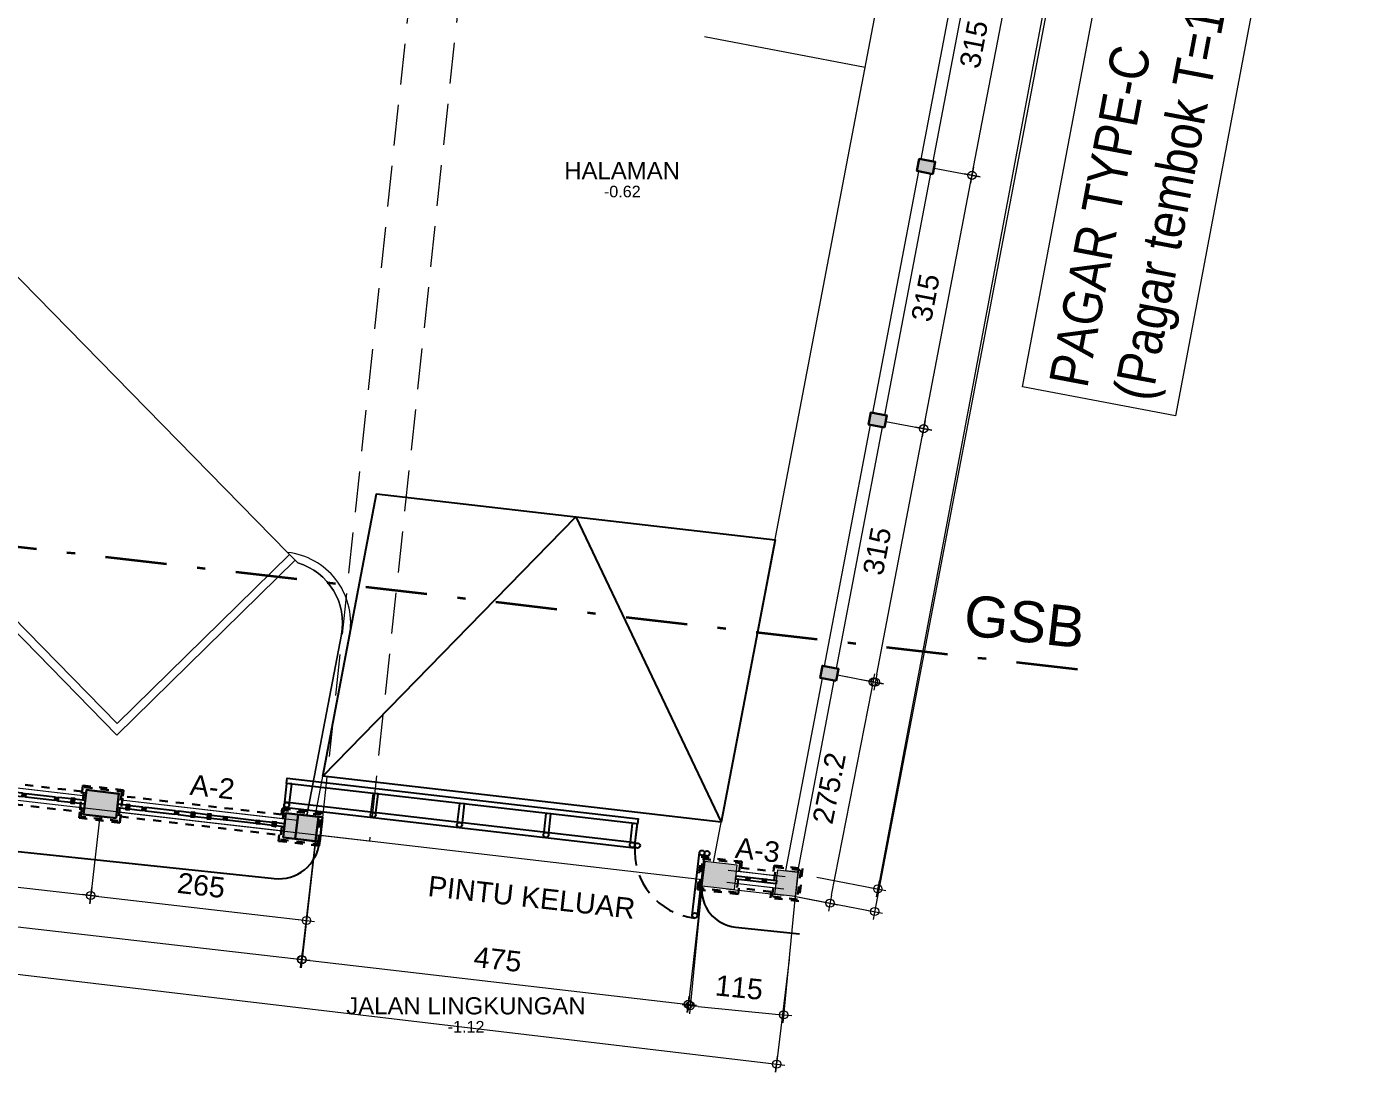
# Model space of a CAD drawing. Header units: millimetres. Extents: x -11 to 1625, y -267 to 195.
# Drawn here: x 757.61 to 773.92, y 60.13 to 72.9 of the extents above; entities that cross this region are included whole.
import ezdxf
from ezdxf.enums import TextEntityAlignment as Align

# ---------------------------------------------------------------- set-up
doc = ezdxf.new("R2010")
doc.units = ezdxf.units.MM
for name, pattern in [('DASHDOT', [1, 0.5, -0.25, 0, -0.25]), ('DASHED2', [0.375, 0.25, -0.125]), ('HIDDEN', [0.375, 0.25, -0.125])]:
    doc.linetypes.add(name, pattern=pattern)
for name, color, linetype, lineweight in [('batas jalan', 3, 'Continuous', 25), ('CONCRETE', 8, 'Continuous', 5), ('DIMENSI', 8, 'Continuous', 9), ('dinding', 5, 'Continuous', 15), ('GSB', 1, 'DASHDOT', 35), ('KOLOM', 1, 'Continuous', 30), ('lan', 7, 'Continuous', 15), ('not', 7, 'Continuous', 20), ('PAGAR', 4, 'Continuous', 18), ('TEXT KETERANGAN', 7, 'Continuous', 9), ('u', 6, 'Continuous', 20)]:
    doc.layers.add(name, color=color, linetype=linetype, lineweight=lineweight)
doc.layers.add('BESI', color=10, linetype='Continuous')
doc.styles.add('ISO', font='arial.ttf', dxfattribs={"width": 0.85})
doc.styles.get("Standard").update_dxf_attribs({"font": 'ARIALUNI.TTF'})
doc.dimstyles.new('SK100', dxfattribs={"dimtxt": 0.25, "dimasz": 0.1, "dimexe": 0.1, "dimexo": 0, "dimgap": 0.15, "dimtad": 1, "dimdec": 0, "dimlfac": 100, "dimzin": 12, "dimdsep": 46, "dimtxsty": 'Standard', "dimblk": 'BULAT', "dimcen": 0.1, "dimclrd": 256, "dimclre": 256, "dimclrt": 256, "dimadec": 0, "dimazin": 3, "dimtfac": 1, "dimtdec": 0, "dimtofl": 0, "dimtmove": 0, "dimatfit": 3, "dimldrblk": 'BULAT', "dimfxl": 0, "dimtolj": 1, "dimtzin": 0, "dimlwd": -1, "dimlwe": -1, "dimarcsym": 0})

# ---------------------------------------------------------------- blocks, each defined once
blk = doc.blocks.new('NOTASI RUANG')
at = {"layer": 'not'}
for height, p in [(0.26, (-0.011, 0.3)), (0.175, (-0.009, -0.017))]:
    blk.add_attdef('RUANG', text='', height=height, dxfattribs=at).set_placement(p, align=Align.MIDDLE_CENTER)
blk = doc.blocks.new('DENAH PAGAR TYPE A1')
at = {"layer": 'CONCRETE'}
for points in [[(-1.95, -0.075), (-1.55, -0.075), (-1.55, 0.225), (-1.95, 0.225)], [(1.55, -0.075), (1.95, -0.075), (1.95, 0.225), (1.55, 0.225)]]:
    blk.add_hatch(color=256, dxfattribs=at).paths.add_polyline_path(points)
at = {"layer": 'BESI'}
for points in [[(-1.42, 0.095), (-1.55, 0.095), (-1.55, 0.055), (-1.42, 0.055)], [(-1.22, 0.095), (-1.38, 0.095), (-1.38, 0.055), (-1.22, 0.055)], [(-0.82, 0.095), (-1.18, 0.095), (-1.18, 0.055), (-0.82, 0.055)], [(-0.62, 0.095), (-0.78, 0.095), (-0.78, 0.055), (-0.62, 0.055)], [(-0.42, 0.095), (-0.58, 0.095), (-0.58, 0.055), (-0.42, 0.055)], [(-0.22, 0.095), (-0.38, 0.095), (-0.38, 0.055), (-0.22, 0.055)], [(0.18, 0.095), (-0.18, 0.095), (-0.18, 0.055), (0.18, 0.055)], [(0.38, 0.095), (0.22, 0.095), (0.22, 0.055), (0.38, 0.055)], [(0.58, 0.095), (0.42, 0.095), (0.42, 0.055), (0.58, 0.055)], [(0.78, 0.095), (0.62, 0.095), (0.62, 0.055), (0.78, 0.055)], [(1.18, 0.095), (0.82, 0.095), (0.82, 0.055), (1.18, 0.055)], [(1.38, 0.095), (1.22, 0.095), (1.22, 0.055), (1.38, 0.055)], [(1.55, 0.095), (1.42, 0.095), (1.42, 0.055), (1.55, 0.055)]]:
    blk.add_lwpolyline(points, close=True, dxfattribs=at)
for points in [[(-1.42, 0.045), (-1.38, 0.045), (-1.38, 0.105), (-1.42, 0.105), (-1.42, 0.045), (-1.38, 0.105), (-1.42, 0.105), (-1.38, 0.045)], [(-1.22, 0.095), (-1.18, 0.095), (-1.18, 0.055), (-1.22, 0.055), (-1.22, 0.095), (-1.18, 0.055), (-1.18, 0.095), (-1.22, 0.055)], [(-0.82, 0.095), (-0.78, 0.095), (-0.78, 0.055), (-0.82, 0.055), (-0.82, 0.095), (-0.78, 0.055), (-0.78, 0.095), (-0.82, 0.055)], [(-0.62, 0.045), (-0.58, 0.045), (-0.58, 0.105), (-0.62, 0.105), (-0.62, 0.045), (-0.58, 0.105), (-0.62, 0.105), (-0.58, 0.045)], [(-0.42, 0.045), (-0.38, 0.045), (-0.38, 0.105), (-0.42, 0.105), (-0.42, 0.045), (-0.38, 0.105), (-0.42, 0.105), (-0.38, 0.045)], [(-0.22, 0.095), (-0.18, 0.095), (-0.18, 0.055), (-0.22, 0.055), (-0.22, 0.095), (-0.18, 0.055), (-0.18, 0.095), (-0.22, 0.055)], [(0.18, 0.095), (0.22, 0.095), (0.22, 0.055), (0.18, 0.055), (0.18, 0.095), (0.22, 0.055), (0.22, 0.095), (0.18, 0.055)], [(0.38, 0.045), (0.42, 0.045), (0.42, 0.105), (0.38, 0.105), (0.38, 0.045), (0.42, 0.105), (0.38, 0.105), (0.42, 0.045)], [(0.58, 0.045), (0.62, 0.045), (0.62, 0.105), (0.58, 0.105), (0.58, 0.045), (0.62, 0.105), (0.58, 0.105), (0.62, 0.045)], [(0.78, 0.095), (0.82, 0.095), (0.82, 0.055), (0.78, 0.055), (0.78, 0.095), (0.82, 0.055), (0.82, 0.095), (0.78, 0.055)], [(1.18, 0.095), (1.22, 0.095), (1.22, 0.055), (1.18, 0.055), (1.18, 0.095), (1.22, 0.055), (1.22, 0.095), (1.18, 0.055)], [(1.38, 0.045), (1.42, 0.045), (1.42, 0.105), (1.38, 0.105), (1.38, 0.045), (1.42, 0.105), (1.38, 0.105), (1.42, 0.045)]]:
    blk.add_lwpolyline(points, dxfattribs=at)
at = {"layer": 'dinding'}
for points in [[(-1.95, -0.075), (-1.55, -0.075), (-1.55, 0.225), (-1.95, 0.225)], [(1.55, -0.075), (1.95, -0.075), (1.95, 0.225), (1.55, 0.225)]]:
    blk.add_lwpolyline(points, close=True, dxfattribs=at)
at = {"layer": 'KOLOM', "linetype": 'DASHED2', "ltscale": 0.25}
for points in [[(1.5, -0.05), (1.5, -0.125), (2, -0.125), (2, 0.275), (1.5, 0.275), (1.5, 0.2), (-1.5, 0.2), (-1.5, 0.275), (-2, 0.275), (-2, -0.125), (-1.5, -0.125), (-1.5, -0.05), (1.5, -0.05)], [(-1.52, -0.105), (-1.98, -0.105), (-1.98, 0.255), (-1.52, 0.255)], [(1.98, -0.105), (1.52, -0.105), (1.52, 0.255), (1.98, 0.255)]]:
    blk.add_lwpolyline(points, close=True, dxfattribs=at)
at = {"layer": 'PAGAR'}
for p, q in [((1.55, 0.15), (-1.55, 0.15)), ((1.55, 0), (-1.55, 0))]:
    blk.add_line(p, q, dxfattribs=at)
blk = doc.blocks.new('DENAH PAGAR TYPEA2')
h = blk.add_hatch(color=256)
h.paths.add_polyline_path([(-1.026, -0.025), (-1.426, -0.025), (-1.426, 0.275), (-1.026, 0.275)], flags=17)
h.paths.add_polyline_path([(-1.426, -0.025), (-1.026, -0.025), (-1.026, 0.275), (-1.426, 0.275)])
at = {"layer": 'CONCRETE'}
for points in [[(-1.026, -0.025), (-1.426, -0.025), (-1.426, 0.275), (-1.026, 0.275)], [(1.026, -0.025), (1.426, -0.025), (1.426, 0.275), (1.026, 0.275)]]:
    blk.add_hatch(color=256, dxfattribs=at).paths.add_polyline_path(points)
at = {"layer": 'BESI'}
for points in [[(-0.92, 0.145), (-1.026, 0.145), (-1.026, 0.105), (-0.92, 0.105)], [(-0.72, 0.145), (-0.88, 0.145), (-0.88, 0.105), (-0.72, 0.105)], [(-0.32, 0.145), (-0.68, 0.145), (-0.68, 0.105), (-0.32, 0.105)], [(-0.12, 0.145), (-0.28, 0.145), (-0.28, 0.105), (-0.12, 0.105)], [(0.08, 0.145), (-0.08, 0.145), (-0.08, 0.105), (0.08, 0.105)], [(0.12, 0.145), (0.28, 0.145), (0.28, 0.105), (0.12, 0.105)], [(0.32, 0.145), (0.68, 0.145), (0.68, 0.105), (0.32, 0.105)], [(0.72, 0.145), (0.88, 0.145), (0.88, 0.105), (0.72, 0.105)], [(0.92, 0.145), (1.026, 0.145), (1.026, 0.105), (0.92, 0.105)]]:
    blk.add_lwpolyline(points, close=True, dxfattribs=at)
for points in [[(-0.92, 0.095), (-0.88, 0.095), (-0.88, 0.155), (-0.92, 0.155), (-0.92, 0.095), (-0.88, 0.155), (-0.92, 0.155), (-0.88, 0.095)], [(-0.72, 0.145), (-0.68, 0.145), (-0.68, 0.105), (-0.72, 0.105), (-0.72, 0.145), (-0.68, 0.105), (-0.68, 0.145), (-0.72, 0.105)], [(-0.72, 0.145), (-0.68, 0.145), (-0.68, 0.105), (-0.72, 0.105), (-0.72, 0.145), (-0.68, 0.105), (-0.68, 0.145), (-0.72, 0.105)], [(-0.32, 0.145), (-0.28, 0.145), (-0.28, 0.105), (-0.32, 0.105), (-0.32, 0.145), (-0.28, 0.105), (-0.28, 0.145), (-0.32, 0.105)], [(-0.32, 0.145), (-0.28, 0.145), (-0.28, 0.105), (-0.32, 0.105), (-0.32, 0.145), (-0.28, 0.105), (-0.28, 0.145), (-0.32, 0.105)], [(-0.12, 0.095), (-0.08, 0.095), (-0.08, 0.155), (-0.12, 0.155), (-0.12, 0.095), (-0.08, 0.155), (-0.12, 0.155), (-0.08, 0.095)], [(0.08, 0.095), (0.12, 0.095), (0.12, 0.155), (0.08, 0.155), (0.08, 0.095), (0.12, 0.155), (0.08, 0.155), (0.12, 0.095)], [(0.28, 0.145), (0.32, 0.145), (0.32, 0.105), (0.28, 0.105), (0.28, 0.145), (0.32, 0.105), (0.32, 0.145), (0.28, 0.105)], [(0.28, 0.145), (0.32, 0.145), (0.32, 0.105), (0.28, 0.105), (0.28, 0.145), (0.32, 0.105), (0.32, 0.145), (0.28, 0.105)], [(0.72, 0.145), (0.68, 0.145), (0.68, 0.105), (0.72, 0.105), (0.72, 0.145), (0.68, 0.105), (0.68, 0.145), (0.72, 0.105)], [(0.72, 0.145), (0.68, 0.145), (0.68, 0.105), (0.72, 0.105), (0.72, 0.145), (0.68, 0.105), (0.68, 0.145), (0.72, 0.105)], [(0.92, 0.095), (0.88, 0.095), (0.88, 0.155), (0.92, 0.155), (0.92, 0.095), (0.88, 0.155), (0.92, 0.155), (0.88, 0.095)]]:
    blk.add_lwpolyline(points, dxfattribs=at)
at = {"layer": 'dinding'}
for points in [[(-1.426, -0.025), (-1.026, -0.025), (-1.026, 0.275), (-1.426, 0.275)], [(1.426, -0.025), (1.026, -0.025), (1.026, 0.275), (1.426, 0.275)]]:
    blk.add_lwpolyline(points, close=True, dxfattribs=at)
at = {"layer": 'KOLOM', "linetype": 'DASHED2', "ltscale": 0.25}
blk.add_lwpolyline([(-0.976, 0.25), (-0.976, 0.325), (-1.476, 0.325), (-1.476, -0.075), (-0.976, -0.075), (-0.976, 0), (0.976, 0), (0.976, -0.075), (1.476, -0.075), (1.476, 0.325), (0.976, 0.325), (0.976, 0.25), (-0.976, 0.25)], dxfattribs=at)
for points in [[(-0.996, -0.055), (-1.456, -0.055), (-1.456, 0.305), (-0.996, 0.305)], [(0.996, -0.055), (1.456, -0.055), (1.456, 0.305), (0.996, 0.305)]]:
    blk.add_lwpolyline(points, close=True, dxfattribs=at)
at = {"layer": 'KOLOM'}
for points in [[(-1.026, -0.025), (-1.426, -0.025), (-1.426, 0.275), (-1.026, 0.275)], [(1.026, -0.025), (1.426, -0.025), (1.426, 0.275), (1.026, 0.275)]]:
    blk.add_lwpolyline(points, close=True, dxfattribs=at)
at = {"layer": 'lan'}
blk.add_line((1.476, -0.08), (1.476, -0.075), dxfattribs=at)
at = {"layer": 'PAGAR'}
for p, q in [((1.026, 0.2), (-1.026, 0.2)), ((1.026, 0.05), (-1.026, 0.05))]:
    blk.add_line(p, q, dxfattribs=at)
blk = doc.blocks.new('BULAT')
for p, q in [((-1, 0), (1, 0)), ((0, -1), (0, 1))]:
    blk.add_line(p, q)
blk.add_circle((0, 0), 0.5)
blk = doc.blocks.new('*D607')
at = {"layer": 'Defpoints', "color": 0}
for p in [(755.024, 63.662), (758.501, 63.261), (758.389, 62.293)]:
    blk.add_point(p, dxfattribs=at)
at = {"layer": 'u'}
for p, q in [((755.024, 63.662), (754.9, 62.595)), ((758.501, 63.261), (758.377, 62.193)), ((755.011, 62.683), (758.289, 62.304))]:
    blk.add_line(p, q, dxfattribs=at)
at = {"layer": 'u', "xscale": 0.1, "yscale": 0.1, "zscale": 0.1}
for p, rotation in [((754.912, 62.694), 173.4063570292633), ((758.389, 62.293), 353.4063570292634)]:
    blk.add_blockref('BULAT', p, dxfattribs=dict(at, rotation=rotation))
at = {"layer": 'u', "insert": (756.682, 62.769), "char_height": 0.25, "attachment_point": 5, "rotation": 353.4064}
blk.add_mtext('\\A1;350', dxfattribs=at)
blk = doc.blocks.new('*D608')
at = {"layer": 'Defpoints', "color": 0}
for p in [(758.501, 63.261), (761.136, 62.956), (761.024, 61.988)]:
    blk.add_point(p, dxfattribs=at)
at = {"layer": 'u'}
for p, q in [((758.501, 63.261), (758.377, 62.193)), ((761.136, 62.956), (761.012, 61.889)), ((758.488, 62.281), (760.924, 61.999))]:
    blk.add_line(p, q, dxfattribs=at)
at = {"layer": 'u', "xscale": 0.1, "yscale": 0.1, "zscale": 0.1}
for p, rotation in [((758.389, 62.293), 173.4063570294778), ((761.024, 61.988), 353.4063570294778)]:
    blk.add_blockref('BULAT', p, dxfattribs=dict(at, rotation=rotation))
at = {"layer": 'u', "insert": (759.738, 62.416), "char_height": 0.25, "attachment_point": 5, "rotation": 353.4064}
blk.add_mtext('\\A1;265', dxfattribs=at)
blk = doc.blocks.new('*D609')
at = {"layer": 'Defpoints', "color": 0}
for p in [(738.481, 65.575), (761.131, 62.957), (760.964, 61.511)]:
    blk.add_point(p, dxfattribs=at)
at = {"layer": 'u'}
for p, q in [((738.481, 65.575), (738.303, 64.029)), ((738.413, 64.117), (760.864, 61.522)), ((761.131, 62.957), (760.952, 61.412))]:
    blk.add_line(p, q, dxfattribs=at)
at = {"layer": 'u', "xscale": 0.1, "yscale": 0.1, "zscale": 0.1}
for p, rotation in [((738.314, 64.128), 173.4084176327862), ((760.964, 61.511), 353.4084176327862)]:
    blk.add_blockref('BULAT', p, dxfattribs=dict(at, rotation=rotation))
at = {"layer": 'u', "insert": (749.671, 63.095), "char_height": 0.25, "attachment_point": 5, "rotation": 353.4084}
blk.add_mtext('\\A1;2280', dxfattribs=at)
blk = doc.blocks.new('denah pagar a3')
at = {"layer": 'CONCRETE'}
for points in [[(-0.649, -0.025), (-0.249, -0.025), (-0.249, 0.275), (-0.649, 0.275)], [(0.249, 0.275), (0.497, 0.275), (0.498, -0.025), (0.249, -0.025)]]:
    blk.add_hatch(color=256, dxfattribs=at).paths.add_polyline_path(points)
at = {"layer": 'BESI'}
for points in [[(-0.249, 0.145), (0.249, 0.145), (0.249, 0.105), (-0.249, 0.105), (-0.249, 0.145)], [(-0.12, 0.145), (-0.08, 0.145), (-0.08, 0.105), (-0.12, 0.105), (-0.12, 0.145), (-0.08, 0.105), (-0.08, 0.145), (-0.12, 0.105)], [(0.08, 0.145), (0.12, 0.145), (0.12, 0.105), (0.08, 0.105), (0.08, 0.145), (0.12, 0.105), (0.12, 0.145), (0.08, 0.105)]]:
    blk.add_lwpolyline(points, dxfattribs=at)
at = {"layer": 'dinding'}
blk.add_lwpolyline([(-0.649, -0.025), (-0.249, -0.025), (-0.249, 0.275), (-0.649, 0.275)], close=True, dxfattribs=at)
blk.add_lwpolyline([(0.249, 0.275), (0.497, 0.275), (0.498, -0.025), (0.249, -0.025), (0.249, 0.275)], dxfattribs=at)
at = {"layer": 'KOLOM', "linetype": 'DASHED2', "ltscale": 0.25}
blk.add_lwpolyline([(0.199, 0.25), (0.199, 0.325), (0.547, 0.325), (0.548, -0.075), (0.199, -0.075), (0.199, 0), (-0.199, 0), (-0.199, -0.075), (-0.699, -0.075), (-0.699, 0.325), (-0.199, 0.325), (-0.199, 0.25), (0.199, 0.25)], dxfattribs=at)
for points in [[(-0.219, -0.055), (-0.679, -0.055), (-0.679, 0.305), (-0.219, 0.305)], [(0.219, 0.305), (0.527, 0.305), (0.528, -0.055), (0.219, -0.055)]]:
    blk.add_lwpolyline(points, close=True, dxfattribs=at)
at = {"layer": 'PAGAR'}
for p, q in [((0.249, 0.2), (-0.249, 0.2)), ((0.249, 0.05), (-0.249, 0.05))]:
    blk.add_line(p, q, dxfattribs=at)
blk = doc.blocks.new('PAGAR TYPE B')
at = {"layer": 'CONCRETE'}
for points in [[(-1.5, 0.175), (-1.65, 0.175), (-1.65, -0.025), (-1.5, -0.025)], [(1.65, 0.175), (1.5, 0.175), (1.5, -0.025), (1.65, -0.025)]]:
    blk.add_hatch(color=256, dxfattribs=at).paths.add_polyline_path(points)
at = {"layer": 'dinding'}
for points in [[(-1.5, 0.15), (1.5, 0.15)], [(-1.5, 0), (1.5, 0)]]:
    blk.add_lwpolyline(points, dxfattribs=at)
at = {"layer": 'KOLOM'}
for points in [[(-1.65, -0.025), (-1.5, -0.025), (-1.5, 0.175), (-1.65, 0.175)], [(1.5, -0.025), (1.65, -0.025), (1.65, 0.175), (1.5, 0.175)]]:
    blk.add_lwpolyline(points, close=True, dxfattribs=at)
blk = doc.blocks.new('*D877')
at = {"layer": 'Defpoints', "color": 0}
for p in [(767.509, 64.986), (767.947, 64.9), (766.979, 62.285)]:
    blk.add_point(p, dxfattribs=at)
at = {"layer": 'u'}
for p, q in [((767.509, 64.986), (768.045, 64.881)), ((767.436, 62.298), (767.927, 64.802)), ((766.979, 62.285), (767.515, 62.18))]:
    blk.add_line(p, q, dxfattribs=at)
at = {"layer": 'u', "xscale": 0.1, "yscale": 0.1, "zscale": 0.1}
for p, rotation in [((767.947, 64.9), 78.90219929138871), ((767.417, 62.199), 258.9021992913887)]:
    blk.add_blockref('BULAT', p, dxfattribs=dict(at, rotation=rotation))
at = {"layer": 'u', "insert": (767.409, 63.603), "char_height": 0.25, "attachment_point": 5, "rotation": 78.9022}
blk.add_mtext('\\A1;275.2', dxfattribs=at)
blk = doc.blocks.new('*D878')
at = {"layer": 'Defpoints', "color": 0}
for p in [(768.099, 68.08), (768.562, 67.992), (767.509, 64.986)]:
    blk.add_point(p, dxfattribs=at)
at = {"layer": 'u'}
for p, q in [((768.099, 68.08), (768.661, 67.973)), ((767.991, 64.996), (768.544, 67.894)), ((767.509, 64.986), (768.07, 64.879))]:
    blk.add_line(p, q, dxfattribs=at)
at = {"layer": 'u', "xscale": 0.1, "yscale": 0.1, "zscale": 0.1}
for p, rotation in [((768.562, 67.992), 79.19567955118352), ((767.972, 64.898), 259.1956795511835)]:
    blk.add_blockref('BULAT', p, dxfattribs=dict(at, rotation=rotation))
at = {"layer": 'u', "insert": (767.994, 66.497), "char_height": 0.25, "attachment_point": 5, "rotation": 79.1957}
blk.add_mtext('\\A1;315', dxfattribs=at)
blk = doc.blocks.new('*D879')
at = {"layer": 'Defpoints', "color": 0}
for p in [(768.69, 71.174), (769.153, 71.086), (768.099, 68.08)]:
    blk.add_point(p, dxfattribs=at)
at = {"layer": 'u'}
for p, q in [((768.69, 71.174), (769.251, 71.067)), ((768.581, 68.09), (769.134, 70.988)), ((768.099, 68.08), (768.661, 67.973))]:
    blk.add_line(p, q, dxfattribs=at)
at = {"layer": 'u', "xscale": 0.1, "yscale": 0.1, "zscale": 0.1}
for p, rotation in [((769.153, 71.086), 79.19567955118347), ((768.562, 67.992), 259.1956795511834)]:
    blk.add_blockref('BULAT', p, dxfattribs=dict(at, rotation=rotation))
at = {"layer": 'u', "insert": (768.585, 69.591), "char_height": 0.25, "attachment_point": 5, "rotation": 79.1957}
blk.add_mtext('\\A1;315', dxfattribs=at)
blk = doc.blocks.new('*D880')
at = {"layer": 'Defpoints', "color": 0}
for p in [(769.28, 74.269), (769.743, 74.18), (768.69, 71.174)]:
    blk.add_point(p, dxfattribs=at)
at = {"layer": 'u'}
for p, q in [((769.28, 74.269), (769.841, 74.162)), ((769.172, 71.184), (769.725, 74.082)), ((768.69, 71.174), (769.251, 71.067))]:
    blk.add_line(p, q, dxfattribs=at)
at = {"layer": 'u', "xscale": 0.1, "yscale": 0.1, "zscale": 0.1}
for p, rotation in [((769.743, 74.18), 79.19567955118356), ((769.153, 71.086), 259.1956795511836)]:
    blk.add_blockref('BULAT', p, dxfattribs=dict(at, rotation=rotation))
at = {"layer": 'u', "insert": (769.175, 72.685), "char_height": 0.25, "attachment_point": 5, "rotation": 79.1957}
blk.add_mtext('\\A1;315', dxfattribs=at)
blk = doc.blocks.new('*D886')
at = {"layer": 'Defpoints', "color": 0}
for p in [(772.266, 89.962), (766.979, 62.285), (767.963, 62.097)]:
    blk.add_point(p, dxfattribs=at)
at = {"layer": 'u'}
for p, q in [((772.266, 89.962), (773.348, 89.755)), ((773.231, 89.676), (767.982, 62.196)), ((766.979, 62.285), (768.061, 62.079))]:
    blk.add_line(p, q, dxfattribs=at)
at = {"layer": 'u', "xscale": 0.1, "yscale": 0.1, "zscale": 0.1}
for p, rotation in [((773.25, 89.774), 79.18579222324362), ((767.963, 62.097), 259.1857922232437)]:
    blk.add_blockref('BULAT', p, dxfattribs=dict(at, rotation=rotation))
at = {"layer": 'u', "insert": (770.334, 75.988), "char_height": 0.25, "attachment_point": 5, "rotation": 79.1858}
blk.add_mtext('\\A1;2817.7', dxfattribs=at)
blk = doc.blocks.new('*D898')
at = {"layer": 'Defpoints', "color": 0}
for p in [(765.853, 62.403), (766.994, 62.29), (766.851, 60.836)]:
    blk.add_point(p, dxfattribs=at)
at = {"layer": 'u'}
for p, q in [((765.853, 62.403), (765.7, 60.849)), ((766.994, 62.29), (766.841, 60.737)), ((765.809, 60.939), (766.751, 60.846))]:
    blk.add_line(p, q, dxfattribs=at)
at = {"layer": 'u', "xscale": 0.1, "yscale": 0.1, "zscale": 0.1}
for p, rotation in [((765.71, 60.949), 174.3611965901366), ((766.851, 60.836), 354.3611965901366)]:
    blk.add_blockref('BULAT', p, dxfattribs=dict(at, rotation=rotation))
at = {"layer": 'u', "insert": (766.308, 61.169), "char_height": 0.25, "attachment_point": 5, "rotation": 354.3612}
blk.add_mtext('\\A1;115', dxfattribs=at)
blk = doc.blocks.new('*D899')
at = {"layer": 'Defpoints', "color": 0}
for p in [(761.136, 62.956), (765.854, 62.411), (765.687, 60.965)]:
    blk.add_point(p, dxfattribs=at)
at = {"layer": 'u'}
for p, q in [((761.136, 62.956), (760.957, 61.411)), ((765.854, 62.411), (765.676, 60.866)), ((761.068, 61.499), (765.588, 60.976))]:
    blk.add_line(p, q, dxfattribs=at)
at = {"layer": 'u', "xscale": 0.1, "yscale": 0.1, "zscale": 0.1}
for p, rotation in [((760.969, 61.51), 173.4063570292602), ((765.687, 60.965), 353.4063570292602)]:
    blk.add_blockref('BULAT', p, dxfattribs=dict(at, rotation=rotation))
at = {"layer": 'u', "insert": (763.36, 61.513), "char_height": 0.25, "attachment_point": 5, "rotation": 353.4064}
blk.add_mtext('\\A1;475', dxfattribs=at)
blk = doc.blocks.new('PINTU GERBANG2')
for points in [[(-0.011, 5.135), (-0.008, 5.135), (-0.008, 0.822), (-0.011, 0.822)], [(0.055, 5.135), (-0.008, 5.135), (-0.008, 0.822), (0.055, 0.822)], [(0.286, 5.135), (0.055, 5.135), (0.055, 5.072), (0.286, 5.072)], [(0.286, 5.135), (0.349, 5.135), (0.349, 0.822), (0.286, 0.822)], [(0.286, 4.072), (0.055, 4.072), (0.055, 4.01), (0.286, 4.01)], [(0.286, 3.01), (0.055, 3.01), (0.055, 2.947), (0.286, 2.947)], [(0.286, 1.947), (0.055, 1.947), (0.055, 1.885), (0.286, 1.885)], [(0.286, 0.885), (0.055, 0.885), (0.055, 0.822), (0.286, 0.822)]]:
    blk.add_lwpolyline(points, close=True)
for points in [[(0.024, 0.822), (0.298, 0.822)], [(-0.749, 0.028), (0.025, 0.028)], [(0.025, -0.034), (-0.749, -0.034)]]:
    blk.add_lwpolyline(points)
for centre in [(0.024, 5.104), (0.024, 4.041), (0.024, 2.979), (0.024, 1.916), (0.024, 0.854), (0.024, 0.791), (-0.744, -0.003), (0.025, -0.003), (0.025, -0.065)]:
    blk.add_circle(centre, 0.0313)
at = {"linetype": 'DASHED2'}
blk.add_arc((0.051, -0.003), 0.826, 91.7603, 180, dxfattribs=at)
blk = doc.blocks.new('*D3006')
at = {"layer": 'Defpoints', "color": 0}
for p in [(732.56, 65.583), (766.918, 61.513), (766.766, 60.234)]:
    blk.add_point(p, dxfattribs=at)
at = {"layer": 'u'}
for p, q in [((732.56, 65.583), (732.397, 64.204)), ((732.508, 64.292), (766.667, 60.246)), ((766.918, 61.513), (766.754, 60.135))]:
    blk.add_line(p, q, dxfattribs=at)
at = {"layer": 'u', "xscale": 0.1, "yscale": 0.1, "zscale": 0.1}
for p, rotation in [((732.409, 64.304), 173.2451053639517), ((766.766, 60.234), 353.2451053639516)]:
    blk.add_blockref('BULAT', p, dxfattribs=dict(at, rotation=rotation))
at = {"layer": 'u', "insert": (749.62, 62.545), "char_height": 0.25, "attachment_point": 5, "rotation": 353.2451}
blk.add_mtext('\\A1;3460', dxfattribs=at)
blk = doc.blocks.new('*D3315')
at = {"layer": 'Defpoints', "color": 0}
for p in [(772.421, 89.934), (767.256, 62.515), (768.002, 62.374)]:
    blk.add_point(p, dxfattribs=at)
at = {"layer": 'u'}
for p, q in [((772.421, 89.934), (773.265, 89.775)), ((773.149, 89.695), (768.021, 62.472)), ((767.256, 62.515), (768.1, 62.355))]:
    blk.add_line(p, q, dxfattribs=at)
at = {"layer": 'u', "xscale": 0.1, "yscale": 0.1, "zscale": 0.1}
for p, rotation in [((773.167, 89.793), 79.33193220774305), ((768.002, 62.374), 259.331932207743)]:
    blk.add_blockref('BULAT', p, dxfattribs=dict(at, rotation=rotation))
at = {"layer": 'u', "insert": (770.312, 76.135), "char_height": 0.25, "attachment_point": 5, "rotation": 79.3319}
blk.add_mtext('\\A1;2790', dxfattribs=at)

msp = doc.modelspace()

# ---------------------------------------------------------------- linework, layer by layer
msp.add_lwpolyline([(761.2228844, 63.7511928), (761.8807539, 67.1984535), (766.7480741, 66.6358326), (766.0902045, 63.1885719), (761.2228844, 63.7511928), (764.314414, 66.917143), (766.0902045, 63.1885719)])
at = {"layer": 'batas jalan'}
for p, q in [((739.0921157, 64.767302), (760.6291509, 62.499959)), ((766.2619405, 61.9069588), (767.0474828, 61.8242597))]:
    msp.add_line(p, q, dxfattribs=at)
for centre, radius, start, end in [((760.6821284, 63.0031817), 0.5060037, 263.99023981, 353.40635703), ((766.3099034, 62.3625494), 0.4581083, 173.99027013, 263.99023981)]:
    msp.add_arc(centre, radius, start, end, dxfattribs=at)
at = {"layer": 'dinding'}
msp.add_lwpolyline([(766.8751402, 62.5993765), (767.0245513, 62.5821059), (767.4701756, 64.9171934), (767.3228346, 64.9453117), (766.8751402, 62.5993765)], dxfattribs=at)
at = {"layer": 'GSB', "ltscale": 1.5}
msp.add_line((770.4412839, 65.0512716), (729.5965691, 69.7725739), dxfattribs=at)
at = {"layer": 'KOLOM'}
msp.add_lwpolyline([(760.8873616, 62.9846495), (761.1853773, 62.9502015), (761.2198253, 63.2482171), (760.9218097, 63.2826652)], close=True, dxfattribs=at)
msp.add_lwpolyline([(760.8873616, 62.9846495), (761.1853773, 62.9502015), (761.2198253, 63.2482171), (760.9218097, 63.2826652)], close=True, dxfattribs=at)
at = {"layer": 'lan', "linetype": 'HIDDEN', "ltscale": 2}
for p, q in [((762.3042634, 73.4371547), (761.1972558, 63.0243278)), ((762.9087574, 73.4476227), (761.7933121, 62.9554287))]:
    msp.add_line(p, q, dxfattribs=at)
at = {"layer": 'lan'}
for p, q in [((765.8847231, 72.7810472), (767.8492693, 72.4061364)), ((757.3539091, 69.9931808), (760.793858, 66.4812002)), ((756.1163739, 66.8978841), (758.7087043, 64.2512708)), ((756.1178391, 67.0392978), (758.7101696, 64.3926846)), ((758.7101696, 64.3926846), (760.817635, 66.4569253)), ((760.793858, 66.4812002), (760.9193422, 66.3530883)), ((760.8359158, 66.4744984), (760.793858, 66.4812002)), ((758.7087043, 64.2512708), (760.8876092, 66.3854858)), ((761.0292956, 63.2702407), (761.4505833, 65.4778038)), ((761.128903, 63.258727), (761.5488106, 65.4590583)), ((766.1523048, 62.3760668), (766.8449861, 62.2959987))]:
    msp.add_line(p, q, dxfattribs=at)
msp.add_lwpolyline([(756.1163739, 66.8978841), (758.7087043, 64.2512708), (760.8876092, 66.3854858), (760.9193422, 66.3530883, -0.3844585165), (761.4505833, 65.4778038), (761.0292956, 63.2702407), (760.9218097, 63.2826652), (760.9131977, 63.2081613), (758.7250609, 63.4610913), (758.733673, 63.5355952), (758.3363188, 63.581526), (758.3277067, 63.5070221), (755.2482116, 63.8629856)], format="xyb", dxfattribs=at)
for radius, end in [(0.8642069, 80.94625079), (0.7642069, 73.31440342)]:
    msp.add_arc((760.6999234, 65.6210585), radius, 349.19567955, end, dxfattribs=at)
at = {"layer": 'PAGAR'}
for p, q in [((765.9962231, 62.6961061), (770.8174281, 87.9593976)), ((760.8959736, 63.0591534), (758.2111441, 63.3694969)), ((760.8959736, 63.0591534), (758.2111441, 63.3694969)), ((761.787332, 62.95612), (758.7078369, 63.3120835)), ((765.8602126, 62.4853296), (761.1939893, 63.0247054)), ((765.8602126, 62.4853296), (761.1939893, 63.0247054)), ((766.8708221, 62.5195104), (766.1754523, 62.5998893)), ((766.8535981, 62.3705026), (766.1582282, 62.4508815)), ((766.7883783, 62.3780415), (766.1582282, 62.4508815))]:
    msp.add_line(p, q, dxfattribs=at)
at = {"layer": 'TEXT KETERANGAN', "color": 6}
msp.add_lwpolyline([(769.7680567, 68.5012358), (772.051244, 80.584043), (773.9192404, 80.2310633), (771.6360532, 68.1482561)], close=True, dxfattribs=at)
at = {"layer": 'u'}
for points in [[(766.7801192, 62.6054943), (767.0272995, 62.5769224), (766.9931533, 62.2788718), (766.7456712, 62.3074787), (766.7801192, 62.6054943)], [(767.0330409, 62.6265917), (767.0272995, 62.5769224), (766.9871101, 62.2292374)]]:
    msp.add_lwpolyline(points, dxfattribs=at)

# ---------------------------------------------------------------- block references
ref = msp.add_blockref('NOTASI RUANG', (764.8879715, 70.901333), dxfattribs=dict(xscale=0.8052727450567742, yscale=0.8052727450567742, zscale=0.8052727450567742))
ref.add_attrib('RUANG', '-0.62', dxfattribs={"layer": 'not', "height": 0.14107162}).set_placement((764.8809909, 70.8874342), align=Align.MIDDLE_CENTER)
ref.add_attrib('RUANG', 'HALAMAN', dxfattribs={"layer": 'not', "height": 0.20923685}).set_placement((764.8789741, 71.1427437), align=Align.MIDDLE_CENTER)
for name, p, rotation in [('DENAH PAGAR TYPE A1', (756.7707352, 63.535996), 353.4063570292613), ('DENAH PAGAR TYPEA2', (759.72166, 63.1445612), 353.4063570293707), ('denah pagar a3', (766.5015397, 62.3608647), 353.4063570292599)]:
    msp.add_blockref(name, p, dxfattribs=dict(rotation=rotation))
ref = msp.add_blockref('NOTASI RUANG', (762.9800953, 60.7047118), dxfattribs=dict(xscale=0.8052727450567742, yscale=0.8052727450567742, zscale=0.8052727450567742))
ref.add_attrib('RUANG', '-1.12', dxfattribs={"layer": 'not', "height": 0.14107162}).set_placement((762.9731146, 60.690813), align=Align.MIDDLE_CENTER)
ref.add_attrib('RUANG', 'JALAN LINGKUNGAN', dxfattribs={"layer": 'not', "height": 0.20923685}).set_placement((762.9710979, 60.9461225), align=Align.MIDDLE_CENTER)
at = {"layer": 'BESI', "rotation": 83.40635701652013}
msp.add_blockref('PINTU GERBANG2', (765.8495692, 62.7879841), dxfattribs=at)
at = {"layer": 'DIMENSI', "rotation": 79.19567955121076}
for p in [(768.9604459, 72.7262647), (768.3699614, 69.6321044), (767.7794769, 66.537944)]:
    msp.add_blockref('PAGAR TYPE B', p, dxfattribs=at)

# ---------------------------------------------------------------- texts
at = {"layer": 'not', "attachment_point": 1}
for s, width, insert, char_height, rotation in [('\\pi1.9254;GSB', 5.253610777, (767.1766857, 66.1897739), 0.5, 353.50149442), ('\\pi0.95683;A-2', 2.439246343, (758.6674836, 63.8780443), 0.25, 353.66668956), ('\\pi0.95538;A-3', 2.439246343, (765.3281571, 63.108127), 0.25, 353.66668956), ('\\pi0.019605;PINTU KELUAR', 2.550634905, (762.5052979, 62.5377858), 0.25, 353.66668956)]:
    msp.add_mtext_dynamic_manual_height_columns(s, width=width, gutter_width=12.5, heights=[0], dxfattribs=dict(at, insert=insert, char_height=char_height, rotation=rotation))
at = {"layer": 'TEXT KETERANGAN', "style": 'ISO', "width": 0.85}
for s, p in [('(Pagar tembok T=170 cm dari paving halaman)', (771.3466079, 68.3138919)), ('PAGAR TYPE-C', (770.5582686, 68.4756137))]:
    msp.add_text(s, height=0.476270163, rotation=79.29946389, dxfattribs=at).set_placement(p)

# ---------------------------------------------------------------- dimensions: what is measured, and where the dimension line sits
at = {"layer": 'u'}
for p1, p2, distance, picture, middle in [((772.2657465, 89.962063), (766.9790221, 62.2853711), 1.0019759, '*D886', (770.3337696, 75.9878302)), ((766.9790221, 62.2853711), (767.5087915, 64.9861775), -0.4462873, '*D877', (767.4093135, 63.6033294))]:
    dim = msp.add_aligned_dim(p1=p1, p2=p2, distance=distance, dimstyle='SK100', override={"dimdec": 1}, dxfattribs=at)
    dim.commit()
    dim.dimension.update_dxf_attribs({"geometry": picture, "text_midpoint": middle})
for p1, p2, distance, picture, middle in [((772.4210751, 89.9338528), (767.2559711, 62.5145594), 0.7592684, '*D3315', (770.3117401, 76.1350639)), ((768.6897605, 71.1744981), (769.2802449, 74.2686585), -0.4713823, '*D880', (769.1752236, 72.6852769)), ((768.099276, 68.0803378), (768.6897605, 71.1744981), -0.4713823, '*D879', (768.5847391, 69.5911165)), ((767.5087915, 64.9861775), (768.099276, 68.0803378), -0.4713823, '*D878', (767.9942547, 66.4969562)), ((732.5601982, 65.5827259), (766.9175636, 61.5132876), -1.2880311, '*D3006', (749.6200468, 62.5447172)), ((738.4811411, 65.5746185), (761.130768, 62.9573393), -1.4560961, '*D609', (749.6706883, 63.0954007)), ((755.0236985, 63.6624392), (758.5005478, 63.260545), -0.9744472, '*D607', (756.6821211, 62.7693818)), ((758.5005478, 63.260545), (761.135708, 62.9559428), -0.9744472, '*D608', (759.7381258, 62.4161336)), ((761.135708, 62.9559428), (765.8543128, 62.4105121), -1.4552759, '*D899', (763.3597277, 61.512876)), ((765.8533961, 62.4025821), (766.9942461, 62.2899407), -1.4608591, '*D898', (766.3075704, 61.1688559))]:
    dim = msp.add_aligned_dim(p1=p1, p2=p2, distance=distance, dimstyle='SK100', dxfattribs=at)
    dim.commit()
    dim.dimension.update_dxf_attribs({"geometry": picture, "text_midpoint": middle})

doc.saveas('drawing.dxf')
